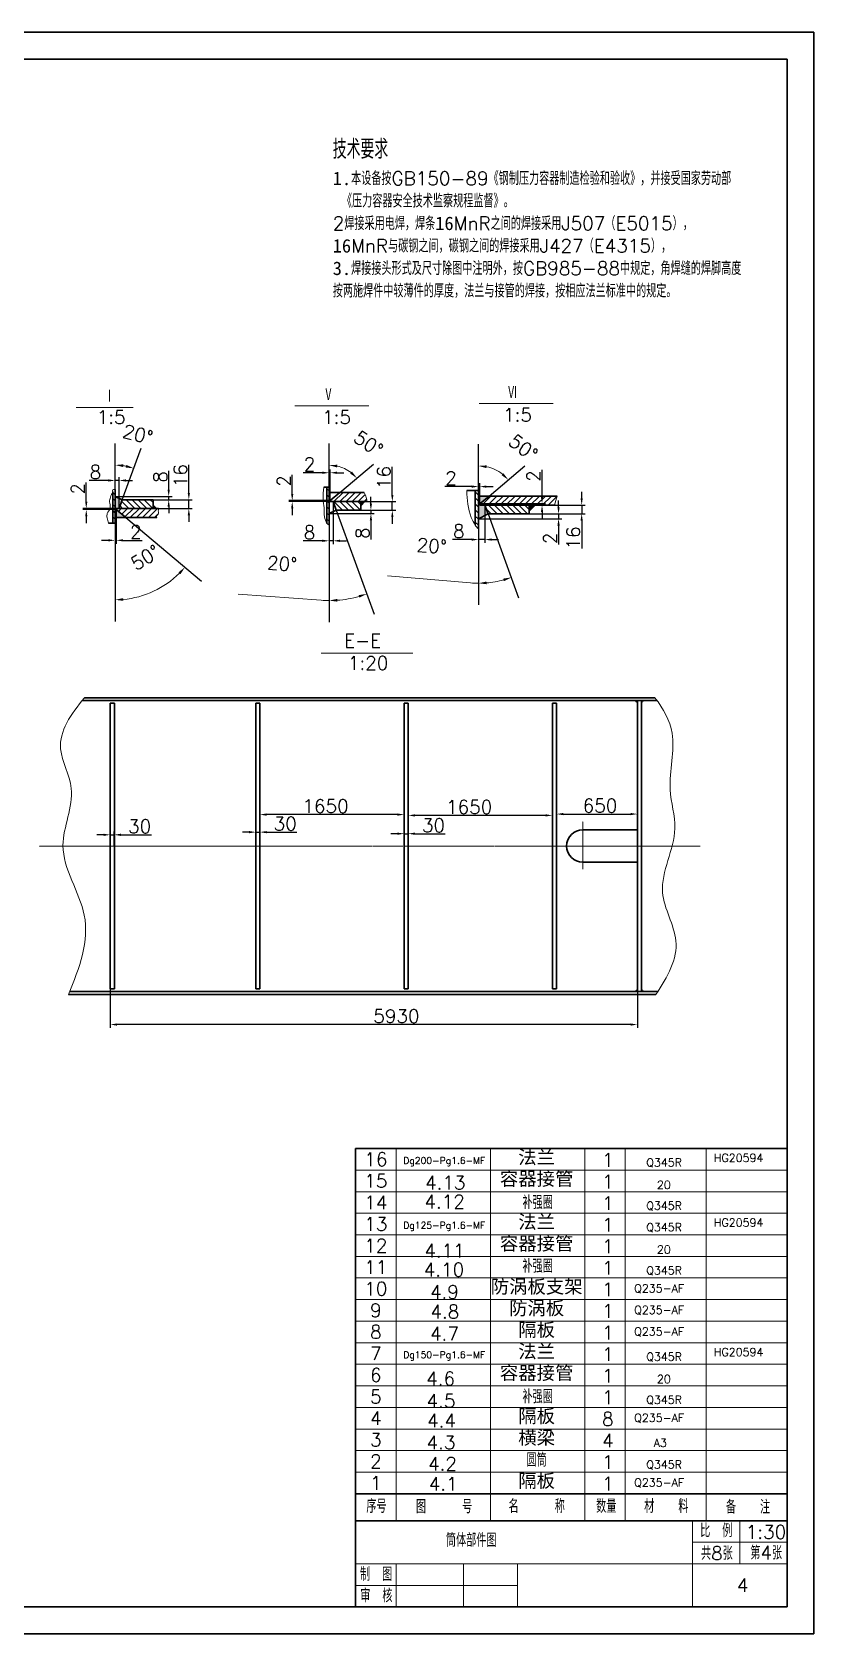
# Model space of a CAD drawing. Header units: millimetres. Extents: x 0 to 6120, y 0 to 841.
# Drawn here: x 3451 to 3741, y 0 to 594 of the extents above; entities that cross this region are included whole.
import ezdxf

# ---------------------------------------------------------------- set-up
doc = ezdxf.new("R2010")
doc.units = ezdxf.units.MM
doc.linetypes.add('CENTER2', pattern=[1.125, 0.75, -0.125, 0.125, -0.125])
for name, color, linetype, lineweight in [('尺寸线', 3, 'Continuous', 15), ('文字层', 7, 'Continuous', 15), ('粗实线', 7, 'Continuous', 30), ('细实线', 7, 'Continuous', 15), ('细点划线', 1, 'CENTER2', 18)]:
    doc.layers.add(name, color=color, linetype=linetype, lineweight=lineweight)
doc.styles.get("Standard").update_dxf_attribs({"font": 'txt.shx', "bigfont": 'gbcbig.shx'})
doc.dimstyles.new('ISO-25$0', dxfattribs={"dimtxt": 5, "dimasz": 2.5, "dimexe": 1.25, "dimexo": 0, "dimtad": 1, "dimdec": 0, "dimdsep": 46, "dimtxsty": 'Standard', "dimcen": 2.5, "dimdle": 5, "dimadec": 0, "dimazin": 0, "dimtfac": 1, "dimtdec": 0, "dimtmove": 0, "dimatfit": 2, "dimfxl": 0, "dimtolj": 1, "dimarcsym": 0})
doc.dimstyles.new('ISO-25$2', dxfattribs={"dimtxt": 5, "dimasz": 3, "dimexe": 8, "dimexo": 0, "dimgap": 10, "dimtad": 1, "dimdec": 0, "dimtxsty": 'Standard', "dimcen": 2.5, "dimdle": 6, "dimclrd": 256, "dimclre": 256, "dimclrt": 256, "dimadec": 0, "dimazin": 0, "dimtfac": 1, "dimtdec": 0, "dimtmove": 0, "dimatfit": 3, "dimfxl": 0, "dimtolj": 1, "dimarcsym": 0})

# ---------------------------------------------------------------- blocks, each defined once
blk = doc.blocks.new('*X124')
at = {"layer": '尺寸线'}
for points in [[(3501.24, 424.25), (3502.07, 424.25), (3501.66, 421.75)], [(3501.24, 418.05), (3502.07, 418.05), (3501.66, 420.55)]]:
    blk.add_hatch(color=0, dxfattribs=at).paths.add_polyline_path(points, flags=0)
at = {"layer": '尺寸线', "color": 0, "lineweight": -2}
for p, q in [((3501.66, 424.25), (3501.66, 431.33)), ((3481.79, 421.75), (3502.91, 421.75)), ((3501.66, 420.55), (3501.66, 421.75)), ((3484.46, 420.55), (3502.91, 420.55)), ((3501.66, 418.05), (3501.66, 415.55))]:
    blk.add_line(p, q, dxfattribs=at)
at = {"layer": '尺寸线', "color": 0, "insert": (3498.53, 429.04), "char_height": 5, "width": 10, "attachment_point": 5, "rotation": 90}
blk.add_mtext('8', dxfattribs=at)
blk = doc.blocks.new('*X125')
at = {"layer": '尺寸线'}
for points in [[(3505.29, 393.66), (3506.03, 392.99), (3507.69, 395.53)], [(3484.81, 383.09), (3484.77, 384.09), (3481.79, 383.46)]]:
    blk.add_hatch(color=256, dxfattribs=at).paths.add_polyline_path(points, flags=0)
at = {"layer": '尺寸线', "lineweight": -2}
for p, q in [((3481.79, 411.93), (3481.79, 375.46)), ((3485.76, 413.93), (3513.82, 390.39))]:
    blk.add_line(p, q, dxfattribs=at)
at = {"layer": '尺寸线'}
blk.add_arc((3481.79, 417.26), 33.8, 275.08642, 314.91358, dxfattribs=at)
at = {"layer": '尺寸线', "insert": (3493.01, 399.15), "char_height": 5, "width": 30, "attachment_point": 5, "rotation": 31.78535}
blk.add_mtext('50%%D', dxfattribs=at)
blk = doc.blocks.new('*X126')
at = {"layer": '尺寸线'}
for points in [[(3645.85, 417.82), (3646.69, 417.82), (3646.27, 415.32)], [(3645.85, 411.02), (3646.69, 411.02), (3646.27, 413.52)]]:
    blk.add_hatch(color=0, dxfattribs=at).paths.add_polyline_path(points, flags=0)
at = {"layer": '尺寸线', "color": 0, "lineweight": -2}
for p, q in [((3646.27, 417.82), (3646.27, 420.32)), ((3616.56, 413.52), (3647.52, 413.52)), ((3620.13, 415.32), (3647.52, 415.32)), ((3646.27, 415.32), (3646.27, 413.52)), ((3646.27, 411.02), (3646.27, 403.94))]:
    blk.add_line(p, q, dxfattribs=at)
at = {"layer": '尺寸线', "color": 0, "insert": (3643.15, 406.23), "char_height": 5, "width": 10, "attachment_point": 5, "rotation": 90}
blk.add_mtext('2', dxfattribs=at)
blk = doc.blocks.new('*X127')
at = {"layer": '尺寸线'}
for points in [[(3614.06, 406.22), (3614.06, 405.39), (3616.56, 405.8)], [(3621.46, 406.22), (3621.46, 405.39), (3618.96, 405.8)]]:
    blk.add_hatch(color=0, dxfattribs=at).paths.add_polyline_path(points, flags=0)
at = {"layer": '尺寸线', "color": 0, "lineweight": -2}
for p, q in [((3618.96, 418.56), (3618.96, 404.55)), ((3616.56, 413.52), (3616.56, 404.55)), ((3614.06, 405.8), (3606.97, 405.8)), ((3618.96, 405.8), (3616.56, 405.8)), ((3621.46, 405.8), (3623.96, 405.8))]:
    blk.add_line(p, q, dxfattribs=at)
at = {"layer": '尺寸线', "color": 0, "insert": (3609.27, 408.93), "char_height": 5, "width": 10, "attachment_point": 5}
blk.add_mtext('8', dxfattribs=at)
blk = doc.blocks.new('*X128')
at = {"layer": '尺寸线'}
for points in [[(3619.58, 389.24), (3619.53, 390.24), (3616.56, 389.61)], [(3625.7, 391.32), (3626, 390.37), (3628.71, 391.75)]]:
    blk.add_hatch(color=256, dxfattribs=at).paths.add_polyline_path(points, flags=0)
at = {"layer": '尺寸线', "lineweight": -2}
for p, q in [((3620.13, 415.32), (3631.45, 384.24)), ((3616.56, 409.74), (3616.56, 381.61))]:
    blk.add_line(p, q, dxfattribs=at)
at = {"layer": '尺寸线'}
blk.add_line((3613.56, 389.74), (3582.84, 392.34), dxfattribs=at)
for start, end in [(265.16275, 270), (274.83725, 285.16275)]:
    blk.add_arc((3616.56, 425.15), 35.54, start, end, dxfattribs=at)
at = {"layer": '尺寸线', "insert": (3599.25, 403.49), "char_height": 5, "width": 30, "attachment_point": 5, "rotation": 355.16275}
blk.add_mtext('20%%D', dxfattribs=at)
blk = doc.blocks.new('*X129')
at = {"layer": '尺寸线'}
for points in [[(3614.06, 425.87), (3614.06, 425.03), (3616.56, 425.45)], [(3619.53, 425.87), (3619.53, 425.03), (3617.03, 425.45)]]:
    blk.add_hatch(color=0, dxfattribs=at).paths.add_polyline_path(points, flags=0)
at = {"layer": '尺寸线', "color": 0, "lineweight": -2}
for p, q in [((3614.06, 425.45), (3604.08, 425.45)), ((3616.56, 421.96), (3616.56, 426.7)), ((3617.03, 425.45), (3616.56, 425.45)), ((3617.03, 418.56), (3617.03, 426.7)), ((3619.53, 425.45), (3622.03, 425.45))]:
    blk.add_line(p, q, dxfattribs=at)
at = {"layer": '尺寸线', "color": 0, "insert": (3606.37, 428.58), "char_height": 5, "width": 10, "attachment_point": 5}
blk.add_mtext('2', dxfattribs=at)
blk = doc.blocks.new('*X130')
at = {"layer": '尺寸线'}
for points in [[(3639.71, 421.66), (3640.55, 421.66), (3640.13, 419.16)], [(3639.71, 416.06), (3640.55, 416.06), (3640.13, 418.56)]]:
    blk.add_hatch(color=0, dxfattribs=at).paths.add_polyline_path(points, flags=0)
at = {"layer": '尺寸线', "color": 0, "lineweight": -2}
for p, q in [((3640.13, 421.66), (3640.13, 431.64)), ((3617.16, 419.16), (3641.38, 419.16)), ((3617.16, 418.56), (3641.38, 418.56)), ((3640.13, 418.56), (3640.13, 419.16)), ((3640.13, 416.06), (3640.13, 413.56))]:
    blk.add_line(p, q, dxfattribs=at)
at = {"layer": '尺寸线', "color": 0, "insert": (3637, 429.35), "char_height": 5, "width": 10, "attachment_point": 5, "rotation": 90}
blk.add_mtext('2', dxfattribs=at)
blk = doc.blocks.new('*X131')
at = {"layer": '尺寸线'}
for points in [[(3619.49, 432.31), (3619.59, 433.31), (3616.56, 433.12)], [(3625.83, 430.4), (3625.13, 429.68), (3627.64, 427.96)]]:
    blk.add_hatch(color=256, dxfattribs=at).paths.add_polyline_path(points, flags=0)
at = {"layer": '尺寸线', "lineweight": -2}
for p, q in [((3616.56, 423.96), (3616.56, 441.12)), ((3620.49, 421.96), (3633.77, 433.1))]:
    blk.add_line(p, q, dxfattribs=at)
at = {"layer": '尺寸线'}
blk.add_arc((3616.56, 418.66), 14.47, 51.90322, 78.09678, dxfattribs=at)
at = {"layer": '尺寸线', "insert": (3633.19, 439.88), "char_height": 5, "width": 30, "attachment_point": 5, "rotation": 321.90322}
blk.add_mtext('50%%D', dxfattribs=at)
blk = doc.blocks.new('*X132')
at = {"layer": '尺寸线'}
for points in [[(3484.75, 432.71), (3484.82, 433.71), (3481.79, 433.43)], [(3485.96, 433.51), (3485.68, 432.55), (3488.71, 432.21)]]:
    blk.add_hatch(color=256, dxfattribs=at).paths.add_polyline_path(points, flags=0)
at = {"layer": '尺寸线', "lineweight": -2}
for p, q in [((3481.79, 424.42), (3481.79, 441.43)), ((3484.46, 420.55), (3491.44, 439.73))]:
    blk.add_line(p, q, dxfattribs=at)
at = {"layer": '尺寸线'}
blk.add_arc((3481.79, 413.21), 20.22, 78.50805, 81.49195, dxfattribs=at)
at = {"layer": '尺寸线', "insert": (3490.22, 444.83), "char_height": 5, "width": 30, "attachment_point": 5, "rotation": 345.06962}
blk.add_mtext('20%%D', dxfattribs=at)
blk = doc.blocks.new('*X133')
at = {"layer": '尺寸线'}
for points in [[(3479.29, 428.13), (3479.29, 427.3), (3481.79, 427.72)], [(3485.79, 428.13), (3485.79, 427.3), (3483.29, 427.72)]]:
    blk.add_hatch(color=0, dxfattribs=at).paths.add_polyline_path(points, flags=0)
at = {"layer": '尺寸线', "color": 0, "lineweight": -2}
for p, q in [((3479.29, 427.72), (3472.21, 427.72)), ((3481.79, 417.33), (3481.79, 428.97)), ((3483.29, 427.72), (3481.79, 427.72)), ((3483.29, 417.33), (3483.29, 428.97)), ((3485.79, 427.72), (3488.29, 427.72))]:
    blk.add_line(p, q, dxfattribs=at)
at = {"layer": '尺寸线', "color": 0, "insert": (3474.5, 430.84), "char_height": 5, "width": 10, "attachment_point": 5}
blk.add_mtext('8', dxfattribs=at)
blk = doc.blocks.new('*X134')
at = {"layer": '尺寸线'}
for points in [[(3576.24, 419.16), (3577.08, 419.16), (3576.66, 416.66)], [(3576.24, 412.96), (3577.08, 412.96), (3576.66, 415.46)]]:
    blk.add_hatch(color=0, dxfattribs=at).paths.add_polyline_path(points, flags=0)
at = {"layer": '尺寸线', "color": 0, "lineweight": -2}
for p, q in [((3563.83, 416.66), (3577.91, 416.66)), ((3576.66, 419.16), (3576.66, 421.66)), ((3576.66, 416.66), (3576.66, 415.46)), ((3561.17, 415.46), (3577.91, 415.46)), ((3576.66, 412.96), (3576.66, 405.88))]:
    blk.add_line(p, q, dxfattribs=at)
at = {"layer": '尺寸线', "color": 0, "insert": (3573.53, 408.17), "char_height": 5, "width": 10, "attachment_point": 5, "rotation": 90}
blk.add_mtext('8', dxfattribs=at)
blk = doc.blocks.new('*X135')
at = {"layer": '尺寸线'}
for points in [[(3564.19, 382.8), (3564.15, 383.8), (3561.17, 383.19)], [(3572.11, 385.21), (3572.42, 384.26), (3575.12, 385.65)]]:
    blk.add_hatch(color=256, dxfattribs=at).paths.add_polyline_path(points, flags=0)
at = {"layer": '尺寸线', "lineweight": -2}
for p, q in [((3563.83, 416.66), (3577.86, 378.14)), ((3561.17, 411.18), (3561.17, 375.19))]:
    blk.add_line(p, q, dxfattribs=at)
at = {"layer": '尺寸线'}
blk.add_line((3558.17, 383.3), (3527.42, 385.57), dxfattribs=at)
for start, end in [(265.78516, 270), (274.21484, 285.78516)]:
    blk.add_arc((3561.17, 423.98), 40.79, start, end, dxfattribs=at)
at = {"layer": '尺寸线', "insert": (3543.72, 396.9), "char_height": 5, "width": 30, "attachment_point": 5, "rotation": 355.78516}
blk.add_mtext('20%%D', dxfattribs=at)
blk = doc.blocks.new('*X136')
at = {"layer": '尺寸线'}
for points in [[(3547.06, 422.76), (3547.9, 422.76), (3547.48, 420.26)], [(3547.06, 417.36), (3547.9, 417.36), (3547.48, 419.86)]]:
    blk.add_hatch(color=0, dxfattribs=at).paths.add_polyline_path(points, flags=0)
at = {"layer": '尺寸线', "color": 0, "lineweight": -2}
for p, q in [((3547.48, 422.76), (3547.48, 429.85)), ((3561.57, 420.26), (3546.23, 420.26)), ((3561.57, 419.86), (3546.23, 419.86)), ((3547.48, 419.86), (3547.48, 420.26)), ((3547.48, 417.36), (3547.48, 414.86))]:
    blk.add_line(p, q, dxfattribs=at)
at = {"layer": '尺寸线', "color": 0, "insert": (3544.36, 427.55), "char_height": 5, "width": 10, "attachment_point": 5, "rotation": 90}
blk.add_mtext('2', dxfattribs=at)
blk = doc.blocks.new('*X137')
at = {"layer": '尺寸线'}
for points in [[(3558.67, 405.76), (3558.67, 404.93), (3561.17, 405.35)], [(3565.17, 405.76), (3565.17, 404.93), (3562.67, 405.35)]]:
    blk.add_hatch(color=0, dxfattribs=at).paths.add_polyline_path(points, flags=0)
at = {"layer": '尺寸线', "color": 0, "lineweight": -2}
for p, q in [((3562.67, 419.86), (3562.67, 404.1)), ((3561.17, 415.46), (3561.17, 404.1)), ((3558.67, 405.35), (3551.59, 405.35)), ((3562.67, 405.35), (3561.17, 405.35)), ((3565.17, 405.35), (3567.67, 405.35))]:
    blk.add_line(p, q, dxfattribs=at)
at = {"layer": '尺寸线', "color": 0, "insert": (3553.88, 408.47), "char_height": 5, "width": 10, "attachment_point": 5}
blk.add_mtext('8', dxfattribs=at)
blk = doc.blocks.new('*X138')
at = {"layer": '尺寸线'}
for points in [[(3564.1, 432.56), (3564.21, 433.55), (3561.17, 433.39)], [(3569.65, 431.01), (3568.96, 430.29), (3571.48, 428.58)]]:
    blk.add_hatch(color=256, dxfattribs=at).paths.add_polyline_path(points, flags=0)
at = {"layer": '尺寸线', "lineweight": -2}
for p, q in [((3561.17, 425.26), (3561.17, 441.39)), ((3565.14, 423.26), (3577.61, 433.72))]:
    blk.add_line(p, q, dxfattribs=at)
at = {"layer": '尺寸线'}
blk.add_arc((3561.17, 419.93), 13.46, 52.79738, 77.20262, dxfattribs=at)
at = {"layer": '尺寸线', "insert": (3575.77, 441.39), "char_height": 5, "width": 30, "attachment_point": 5, "rotation": 325.78649}
blk.add_mtext('50%%D', dxfattribs=at)
blk = doc.blocks.new('*X139')
at = {"layer": '尺寸线'}
for points in [[(3558.67, 431), (3558.67, 430.17), (3561.17, 430.58)], [(3564.07, 431), (3564.07, 430.17), (3561.57, 430.58)]]:
    blk.add_hatch(color=0, dxfattribs=at).paths.add_polyline_path(points, flags=0)
at = {"layer": '尺寸线', "color": 0, "lineweight": -2}
for p, q in [((3558.67, 430.58), (3551.59, 430.58)), ((3561.17, 423.38), (3561.17, 431.83)), ((3561.57, 430.58), (3561.17, 430.58)), ((3561.57, 420.26), (3561.57, 431.83)), ((3564.07, 430.58), (3566.57, 430.58))]:
    blk.add_line(p, q, dxfattribs=at)
at = {"layer": '尺寸线', "color": 0, "insert": (3553.88, 433.71), "char_height": 5, "width": 10, "attachment_point": 5}
blk.add_mtext('2', dxfattribs=at)
blk = doc.blocks.new('*X163')
at = {"layer": '尺寸线'}
for points in [[(3584.19, 422.36), (3585.02, 422.36), (3584.61, 419.86)], [(3584.19, 414.16), (3585.02, 414.16), (3584.61, 416.66)]]:
    blk.add_hatch(color=0, dxfattribs=at).paths.add_polyline_path(points, flags=0)
at = {"layer": '尺寸线', "color": 0, "lineweight": -2}
for p, q in [((3584.61, 422.36), (3584.61, 432.78)), ((3572.87, 419.86), (3585.86, 419.86)), ((3572.87, 416.66), (3585.86, 416.66)), ((3584.61, 416.66), (3584.61, 419.86)), ((3584.61, 414.16), (3584.61, 411.66))]:
    blk.add_line(p, q, dxfattribs=at)
at = {"layer": '尺寸线', "color": 0, "insert": (3581.48, 428.82), "char_height": 5, "width": 22.1429, "attachment_point": 5, "rotation": 90}
blk.add_mtext('16', dxfattribs=at)
blk = doc.blocks.new('*X164')
at = {"layer": '尺寸线'}
for points in [[(3508.72, 423.05), (3509.55, 423.05), (3509.13, 420.55)], [(3508.72, 414.83), (3509.55, 414.83), (3509.13, 417.33)]]:
    blk.add_hatch(color=0, dxfattribs=at).paths.add_polyline_path(points, flags=0)
at = {"layer": '尺寸线', "color": 0, "lineweight": -2}
for p, q in [((3509.13, 423.05), (3509.13, 433.47)), ((3495.89, 420.55), (3510.38, 420.55)), ((3495.89, 417.33), (3510.38, 417.33)), ((3509.13, 417.33), (3509.13, 420.55)), ((3509.13, 414.83), (3509.13, 412.33))]:
    blk.add_line(p, q, dxfattribs=at)
at = {"layer": '尺寸线', "color": 0, "insert": (3506.01, 429.51), "char_height": 5, "width": 22.1429, "attachment_point": 5, "rotation": 90}
blk.add_mtext('16', dxfattribs=at)
blk = doc.blocks.new('*X165')
at = {"layer": '尺寸线'}
for points in [[(3479.29, 405.94), (3479.29, 405.11), (3481.79, 405.52)], [(3484.69, 405.94), (3484.69, 405.11), (3482.19, 405.52)]]:
    blk.add_hatch(color=0, dxfattribs=at).paths.add_polyline_path(points, flags=0)
at = {"layer": '尺寸线', "color": 0, "lineweight": -2}
for p, q in [((3482.19, 416.93), (3482.19, 404.27)), ((3481.79, 413.93), (3481.79, 404.27)), ((3479.29, 405.52), (3476.79, 405.52)), ((3481.79, 405.52), (3482.19, 405.52)), ((3484.69, 405.52), (3491.77, 405.52))]:
    blk.add_line(p, q, dxfattribs=at)
at = {"layer": '尺寸线', "color": 0, "insert": (3489.48, 408.65), "char_height": 5, "width": 10, "attachment_point": 5}
blk.add_mtext('2', dxfattribs=at)
blk = doc.blocks.new('*X166')
at = {"layer": '尺寸线'}
for points in [[(3654.42, 421.06), (3655.25, 421.06), (3654.84, 418.56)], [(3654.42, 412.86), (3655.25, 412.86), (3654.84, 415.36)]]:
    blk.add_hatch(color=0, dxfattribs=at).paths.add_polyline_path(points, flags=0)
at = {"layer": '尺寸线', "color": 0, "lineweight": -2}
for p, q in [((3654.84, 421.06), (3654.84, 423.56)), ((3635.36, 418.56), (3656.09, 418.56)), ((3654.84, 418.56), (3654.84, 415.36)), ((3635.36, 415.36), (3656.09, 415.36)), ((3654.84, 412.86), (3654.84, 402.44))]:
    blk.add_line(p, q, dxfattribs=at)
at = {"layer": '尺寸线', "color": 0, "insert": (3651.71, 406.4), "char_height": 5, "width": 22.1429, "attachment_point": 5, "rotation": 90}
blk.add_mtext('16', dxfattribs=at)
blk = doc.blocks.new('*X181')
at = {"layer": '尺寸线'}
for points in [[(3593, 303.95), (3593, 303.11), (3590.5, 303.53)], [(3641.5, 303.95), (3641.5, 303.11), (3644, 303.53)]]:
    blk.add_hatch(color=0, dxfattribs=at).paths.add_polyline_path(points, flags=0)
at = {"layer": '尺寸线', "color": 0, "lineweight": -2}
for p, q in [((3590.5, 292.17), (3590.5, 304.78)), ((3641.5, 303.53), (3593, 303.53)), ((3644, 292.17), (3644, 304.78))]:
    blk.add_line(p, q, dxfattribs=at)
at = {"layer": '尺寸线', "color": 0, "insert": (3613.11, 306.65), "char_height": 5, "width": 50.7143, "attachment_point": 5}
blk.add_mtext('1650', dxfattribs=at)
blk = doc.blocks.new('*X182')
at = {"layer": '尺寸线'}
for points in [[(3586.5, 297.16), (3586.5, 296.32), (3589, 296.74)], [(3593, 297.16), (3593, 296.32), (3590.5, 296.74)]]:
    blk.add_hatch(color=0, dxfattribs=at).paths.add_polyline_path(points, flags=0)
at = {"layer": '尺寸线', "color": 0, "lineweight": -2}
for p, q in [((3589, 292.17), (3589, 297.99)), ((3590.5, 292.17), (3590.5, 297.99)), ((3586.5, 296.74), (3584, 296.74)), ((3589, 296.74), (3590.5, 296.74)), ((3593, 296.74), (3604.25, 296.74))]:
    blk.add_line(p, q, dxfattribs=at)
at = {"layer": '尺寸线', "color": 0, "insert": (3599.88, 299.86), "char_height": 5, "width": 24.2857, "attachment_point": 5}
blk.add_mtext('30', dxfattribs=at)
blk = doc.blocks.new('*X193')
at = {"layer": '尺寸线'}
for points in [[(3531.5, 297.73), (3531.5, 296.9), (3534, 297.32)], [(3538, 297.73), (3538, 296.9), (3535.5, 297.32)]]:
    blk.add_hatch(color=0, dxfattribs=at).paths.add_polyline_path(points, flags=0)
at = {"layer": '尺寸线', "color": 0, "lineweight": -2}
for p, q in [((3531.5, 297.32), (3529, 297.32)), ((3534, 292.17), (3534, 298.57)), ((3534, 297.32), (3535.5, 297.32)), ((3535.5, 292.17), (3535.5, 298.57)), ((3538, 297.32), (3549.25, 297.32))]:
    blk.add_line(p, q, dxfattribs=at)
at = {"layer": '尺寸线', "color": 0, "insert": (3544.88, 300.44), "char_height": 5, "width": 24.2857, "attachment_point": 5}
blk.add_mtext('30', dxfattribs=at)
blk = doc.blocks.new('*X194')
at = {"layer": '尺寸线'}
for points in [[(3477.5, 296.75), (3477.5, 295.91), (3480, 296.33)], [(3484, 296.75), (3484, 295.91), (3481.5, 296.33)]]:
    blk.add_hatch(color=0, dxfattribs=at).paths.add_polyline_path(points, flags=0)
at = {"layer": '尺寸线', "color": 0, "lineweight": -2}
for p, q in [((3480, 292.17), (3480, 297.58)), ((3481.5, 292.17), (3481.5, 297.58)), ((3477.5, 296.33), (3475, 296.33)), ((3480, 296.33), (3481.5, 296.33)), ((3484, 296.33), (3495.25, 296.33))]:
    blk.add_line(p, q, dxfattribs=at)
at = {"layer": '尺寸线', "color": 0, "insert": (3490.88, 299.46), "char_height": 5, "width": 24.2857, "attachment_point": 5}
blk.add_mtext('30', dxfattribs=at)
blk = doc.blocks.new('*X195')
at = {"layer": '尺寸线'}
for points in [[(3538, 304.25), (3538, 303.41), (3535.5, 303.83)], [(3586.5, 304.25), (3586.5, 303.41), (3589, 303.83)]]:
    blk.add_hatch(color=0, dxfattribs=at).paths.add_polyline_path(points, flags=0)
at = {"layer": '尺寸线', "color": 0, "lineweight": -2}
for p, q in [((3535.5, 292.17), (3535.5, 305.08)), ((3586.5, 303.83), (3538, 303.83)), ((3589, 292.17), (3589, 305.08))]:
    blk.add_line(p, q, dxfattribs=at)
at = {"layer": '尺寸线', "color": 0, "insert": (3559.84, 306.96), "char_height": 5, "width": 50.7143, "attachment_point": 5}
blk.add_mtext('1650', dxfattribs=at)
blk = doc.blocks.new('*X196')
at = {"layer": '尺寸线'}
for points in [[(3648, 304.43), (3648, 303.6), (3645.5, 304.02)], [(3673, 304.43), (3673, 303.6), (3675.5, 304.02)]]:
    blk.add_hatch(color=0, dxfattribs=at).paths.add_polyline_path(points, flags=0)
at = {"layer": '尺寸线', "color": 0, "lineweight": -2}
for p, q in [((3645.5, 292.17), (3645.5, 305.27)), ((3648, 304.02), (3673, 304.02)), ((3675.5, 292.17), (3675.5, 305.27))]:
    blk.add_line(p, q, dxfattribs=at)
at = {"layer": '尺寸线', "color": 0, "insert": (3661.65, 307.14), "char_height": 5, "width": 37.8571, "attachment_point": 5}
blk.add_mtext('650', dxfattribs=at)
blk = doc.blocks.new('*X197')
at = {"layer": '尺寸线'}
for points in [[(3482.5, 226.39), (3482.5, 225.55), (3480, 225.97)], [(3673, 226.39), (3673, 225.55), (3675.5, 225.97)]]:
    blk.add_hatch(color=0, dxfattribs=at).paths.add_polyline_path(points, flags=0)
at = {"layer": '尺寸线', "color": 0, "lineweight": -2}
for p, q in [((3480, 239.17), (3480, 224.72)), ((3675.5, 238.17), (3675.5, 224.72)), ((3673, 225.97), (3482.5, 225.97))]:
    blk.add_line(p, q, dxfattribs=at)
at = {"layer": '尺寸线', "color": 0, "insert": (3586.13, 229.09), "char_height": 5, "width": 52.8571, "attachment_point": 5}
blk.add_mtext('5930', dxfattribs=at)
blk = doc.blocks.new('*X382')
at = {"layer": '尺寸线'}
for points in [[(3470.68, 419.83), (3471.51, 419.83), (3471.09, 417.33)], [(3470.68, 414.43), (3471.51, 414.43), (3471.09, 416.93)]]:
    blk.add_hatch(color=0, dxfattribs=at).paths.add_polyline_path(points, flags=0)
at = {"layer": '尺寸线', "color": 0, "lineweight": -2}
for p, q in [((3471.09, 419.83), (3471.09, 426.92)), ((3482.19, 417.33), (3469.84, 417.33)), ((3482.19, 416.93), (3469.84, 416.93)), ((3471.09, 416.93), (3471.09, 417.33)), ((3471.09, 414.43), (3471.09, 411.93))]:
    blk.add_line(p, q, dxfattribs=at)
at = {"layer": '尺寸线', "color": 0, "insert": (3467.97, 424.62), "char_height": 5, "width": 10, "attachment_point": 5, "rotation": 90}
blk.add_mtext('2', dxfattribs=at)

msp = doc.modelspace()

# ---------------------------------------------------------------- hatches: boundary and pattern name
at = {"layer": '粗实线'}
for points in [[(3484.46196, 420.54935), (3481.79133, 421.74935), (3481.79133, 417.33308), (3481.79133, 413.93308), (3485.75964, 413.93308), (3482.19133, 416.92725), (3482.19133, 417.33308), (3483.29133, 417.33308)], [(3620.49362, 421.96007), (3616.55671, 421.96007), (3616.55671, 418.56007), (3616.55671, 413.52166), (3620.1347, 415.32356), (3618.95671, 418.56007), (3617.15671, 418.56007), (3617.15671, 419.16007)], [(3495.89133, 418.94122), (3495.89133, 417.33308), (3497.49947, 417.33308)], [(3637.61946, 418.56007), (3635.35672, 418.56007), (3635.35672, 416.29732)]]:
    msp.add_hatch(color=256, dxfattribs=at).paths.add_polyline_path(points, flags=0)
h = msp.add_hatch(color=256, dxfattribs=at)
edge = h.paths.add_edge_path(flags=0)
edge.add_line((3675.50276, 346.16808), (3674.909, 346.16808))
edge.add_arc((3675.52449, 346.17652), 0.61554, 180.78557433, 267.97746431)
edge.add_line((3675.50276, 345.56136), (3675.50276, 346.16808))
edge = h.paths.add_edge_path(flags=0)
edge.add_line((3677.54975, 346.16808), (3677.00276, 346.16808))
edge.add_line((3677.00276, 346.16808), (3677.00276, 345.62109))
edge.add_arc((3677.00276, 346.16808), 0.54699, 270.00000034, 360)
h = msp.add_hatch(color=256, dxfattribs=at)
edge = h.paths.add_edge_path(flags=0)
edge.add_arc((3675.52449, 238.15964), 0.61554, 92.02253569, 179.21442567)
edge.add_line((3674.909, 238.16808), (3675.50276, 238.16808))
edge.add_line((3675.50276, 238.16808), (3675.50276, 238.7748))
edge = h.paths.add_edge_path(flags=0)
edge.add_line((3677.00276, 238.71507), (3677.00276, 238.16808))
edge.add_line((3677.00276, 238.16808), (3677.54975, 238.16808))
edge.add_arc((3677.00276, 238.16808), 0.54699, 0, 89.99999966)
at = {"layer": '细实线'}
h = msp.add_hatch(dxfattribs=at)
h.set_pattern_fill('ANSI31', color=256, scale=0.5, angle=270, style=0)
edge = h.paths.add_edge_path(flags=0)
edge.add_line((3481.79133, 417.33308), (3481.79133, 424.41672))
edge.add_arc((3488.30181, 417.35183), 9.60724, 132.66138624, 140.47470282)
edge.add_line((3480.89133, 423.46606), (3480.89133, 417.33308))
edge.add_line((3480.89133, 417.33308), (3480.89133, 413.93308))
edge.add_line((3480.89133, 413.93308), (3480.89133, 411.93308))
edge.add_line((3480.89133, 411.93308), (3481.79133, 411.93308))
edge.add_line((3481.79133, 411.93308), (3481.79133, 413.93308))
edge.add_line((3481.79133, 413.93308), (3481.79133, 417.33308))
h = msp.add_hatch(dxfattribs=at)
h.set_pattern_fill('ANSI31', color=256, scale=0.5, angle=270, style=0)
edge = h.paths.add_edge_path(flags=0)
edge.add_line((3561.16959, 425.26281), (3560.36959, 425.26281))
edge.add_line((3560.36959, 425.26281), (3560.36959, 423.26281))
edge.add_line((3560.36959, 423.26281), (3560.36959, 411.73495))
edge.add_arc((3566.01618, 419.03), 9.22506, 232.25907109, 238.30672913)
edge.add_line((3561.16959, 411.18065), (3561.16959, 425.26281))
h = msp.add_hatch(dxfattribs=at)
h.set_pattern_fill('ANSI31', color=256, scale=0.5, style=0)
edge = h.paths.add_edge_path(flags=0)
edge.add_line((3574.21284, 423.26281), (3565.14486, 423.26281))
edge.add_line((3565.14486, 423.26281), (3561.56959, 420.26281))
edge.add_line((3561.56959, 420.26281), (3561.56959, 419.86281))
edge.add_line((3561.56959, 419.86281), (3575.20358, 419.86281))
edge.add_arc((3566.01618, 419.03), 9.22507, 5.17949124, 27.31210818)
h = msp.add_hatch(dxfattribs=at)
h.set_pattern_fill('ANSI31', color=256, scale=0.5, angle=270, style=0)
edge = h.paths.add_edge_path(flags=0)
edge.add_line((3616.55671, 418.56007), (3616.55671, 421.96007))
edge.add_line((3616.55671, 421.96007), (3616.55671, 423.96007))
edge.add_line((3616.55671, 423.96007), (3615.35671, 423.96007))
edge.add_line((3615.35671, 423.96007), (3615.35671, 421.96007))
edge.add_line((3615.35671, 421.96007), (3615.35671, 411.28226))
edge.add_line((3615.35671, 411.28226), (3615.35189, 411.07064))
edge.add_spline(control_points=[(3615.35189, 411.07064), (3615.75851, 411.06137), (3616.16145, 411.04392), (3616.55671, 411.00487)], knot_values=[0, 0, 0, 0, 1.206910928, 1.206910928, 1.206910928, 1.206910928], weights=[1, 1, 1, 1], degree=3, periodic=0)
edge.add_line((3616.55671, 411.00487), (3616.55671, 418.56007))
h = msp.add_hatch(dxfattribs=at)
h.set_pattern_fill('ANSI31', color=256, scale=0.5, style=0)
edge = h.paths.add_edge_path(flags=0)
edge.add_line((3645.78869, 421.96007), (3620.49362, 421.96007))
edge.add_line((3620.49362, 421.96007), (3617.15671, 419.16007))
edge.add_line((3617.15671, 419.16007), (3617.15671, 418.56007))
edge.add_line((3617.15671, 418.56007), (3635.35672, 418.56007))
edge.add_line((3635.35672, 418.56007), (3637.61946, 418.56007))
edge.add_line((3637.61946, 418.56007), (3644.73763, 418.56007))
edge.add_spline(control_points=[(3644.73763, 418.56007), (3645.08799, 419.6934), (3645.43834, 420.82673), (3645.78869, 421.96007)], knot_values=[0, 0, 0, 0, 3.558754228, 3.558754228, 3.558754228, 3.558754228], weights=[1, 1, 1, 1], degree=3, periodic=0)
h = msp.add_hatch(dxfattribs=at)
h.set_pattern_fill('ANSI31', color=256, scale=0.5, style=0)
edge = h.paths.add_edge_path(flags=0)
edge.add_line((3497.90901, 417.33308), (3482.19133, 417.33308))
edge.add_line((3482.19133, 417.33308), (3482.19133, 416.92725))
edge.add_line((3482.19133, 416.92725), (3485.75964, 413.93308))
edge.add_line((3485.75964, 413.93308), (3497.28016, 413.93308))
edge.add_arc((3488.3018, 417.35184), 9.60723, 339.1542998, 359.88814863)
h = msp.add_hatch(dxfattribs=at)
h.set_pattern_fill('ANSI31', color=256, scale=0.5, angle=270, style=0)
h.paths.add_polyline_path([(3495.89133, 420.54935), (3484.46196, 420.54935), (3483.29133, 417.33308), (3495.89133, 417.33308)], flags=0)
h = msp.add_hatch(dxfattribs=at)
h.set_pattern_fill('ANSI31', color=256, scale=0.5, angle=270, style=0)
h.paths.add_polyline_path([(3572.8696, 419.86281), (3562.66959, 419.86281), (3563.8343, 416.66281), (3572.8696, 416.66281)], flags=0)
at = {"layer": '细实线', "linetype": 'Continuous', "lineweight": 0}
msp.add_hatch(color=256, dxfattribs=at).paths.add_polyline_path([(3574.4696, 419.86281), (3572.8696, 419.86281), (3572.8696, 418.26281)], flags=0)
at = {"layer": '细实线'}
h = msp.add_hatch(dxfattribs=at)
h.set_pattern_fill('ANSI31', color=256, scale=0.5, angle=270, style=0)
h.paths.add_polyline_path([(3635.35672, 418.56007), (3618.95671, 418.56007), (3620.1347, 415.32356), (3635.35672, 415.36006)], flags=0)

# ---------------------------------------------------------------- linework, layer by layer
at = {"layer": '粗实线'}
for p, q in [((3741, 594), (2900, 594)), ((3741, 594), (3741, 0)), ((3731, 584), (2925, 584)), ((3731, 584), (3731, 10)), ((3480.89133, 417.33308), (3480.89133, 423.46606)), ((3481.79133, 424.41672), (3481.79133, 417.33308)), ((3484.46196, 420.54935), (3481.79133, 421.74935)), ((3481.79133, 421.74935), (3481.79133, 413.93308)), ((3560.36959, 425.26281), (3559.21515, 425.26281)), ((3560.36959, 423.26281), (3560.36959, 425.26281)), ((3560.36959, 425.26281), (3561.16959, 425.26281)), ((3560.36959, 411.73495), (3560.36959, 423.26281)), ((3561.16959, 425.26281), (3561.16959, 411.18065)), ((3574.21284, 423.26281), (3561.16959, 423.26281)), ((3561.56959, 420.26281), (3565.14486, 423.26281)), ((3616.61946, 423.96007), (3612.23207, 423.96007)), ((3615.35671, 421.96007), (3615.35671, 423.96007)), ((3615.35671, 411.28226), (3615.35671, 421.96007)), ((3616.55671, 418.56007), (3616.55671, 423.96007)), ((3616.55671, 418.56007), (3616.55671, 421.96007)), ((3645.78869, 421.96007), (3616.55671, 421.96007)), ((3617.15671, 419.16007), (3620.49362, 421.96007)), ((3480.89133, 417.33308), (3480.89133, 413.93308)), ((3481.79133, 417.33308), (3481.79133, 413.93308)), ((3497.90901, 417.33308), (3482.19133, 417.33308)), ((3483.29133, 417.33308), (3482.19133, 417.33308)), ((3482.19133, 417.33308), (3482.19133, 416.92725)), ((3482.19133, 416.92725), (3485.75964, 413.93308)), ((3484.46196, 420.54935), (3483.29133, 417.33308)), ((3484.46196, 420.54935), (3495.89133, 420.54935)), ((3495.89133, 420.54935), (3495.89133, 417.33308)), ((3563.8343, 416.66281), (3561.16959, 415.4628)), ((3561.56959, 420.26281), (3561.56959, 419.86281)), ((3575.20358, 419.86281), (3561.56959, 419.86281)), ((3561.56959, 419.86281), (3563.63359, 419.86281)), ((3563.8343, 416.66281), (3562.66959, 419.86281)), ((3572.8696, 416.66281), (3563.8343, 416.66281)), ((3572.8696, 416.66281), (3572.8696, 419.86281)), ((3616.55671, 409.73671), (3616.55671, 418.56007)), ((3635.35672, 418.56007), (3617.02893, 418.56007)), ((3617.15671, 418.56007), (3617.15671, 419.16007)), ((3635.35672, 418.56007), (3617.15671, 418.56007)), ((3618.95671, 418.56007), (3620.1347, 415.32356)), ((3635.35672, 418.56007), (3637.61946, 418.56007)), ((3635.35672, 418.56007), (3635.35672, 415.36006)), ((3637.61946, 418.56007), (3635.35672, 416.29732)), ((3637.61946, 418.56007), (3644.73763, 418.56007)), ((3480.89133, 411.93308), (3479.38198, 411.93308)), ((3480.89133, 413.93308), (3480.89133, 411.93308)), ((3481.79133, 411.93308), (3480.89133, 411.93308)), ((3481.79133, 413.93308), (3481.79133, 411.93308)), ((3497.28016, 413.93308), (3481.79133, 413.93308)), ((3620.1347, 415.32356), (3616.55671, 413.52166)), ((3635.35672, 415.36006), (3620.1347, 415.32356)), ((3682.77659, 346.16808), (3469.59579, 346.16808)), ((3682.0359, 347.16808), (3470.41565, 347.16808)), ((3480.00276, 345.16808), (3481.50276, 345.16808)), ((3480.00276, 345.16808), (3480.00276, 239.16808)), ((3481.50276, 345.16808), (3481.50276, 239.16808)), ((3534.00276, 345.16808), (3534.00276, 239.16808)), ((3534.00276, 345.16808), (3535.50276, 345.16808)), ((3535.50276, 345.16808), (3535.50276, 239.16808)), ((3589.00276, 345.16808), (3589.00276, 239.16808)), ((3589.00276, 345.16808), (3590.50276, 345.16808)), ((3590.50276, 345.16808), (3590.50276, 239.16808)), ((3644.00276, 345.16808), (3644.00276, 239.16808)), ((3644.00276, 345.16808), (3645.50276, 345.16808)), ((3645.50276, 345.16808), (3645.50276, 239.16808)), ((3675.50276, 346.16808), (3675.50276, 238.16808)), ((3677.00276, 346.16808), (3677.00276, 238.16808)), ((3655.25276, 298.16808), (3675.50276, 298.16808)), ((3655.25276, 286.16808), (3675.50276, 286.16808)), ((3683.03415, 238.16808), (3464.8937, 238.16808)), ((3480.00276, 239.16808), (3481.50276, 239.16808)), ((3534.00276, 239.16808), (3535.50276, 239.16808)), ((3589.00276, 239.16808), (3590.50276, 239.16808)), ((3644.00276, 239.16808), (3645.50276, 239.16808)), ((3682.37206, 237.16808), (3464.47965, 237.16808)), ((3731, 10), (2925, 10)), ((3741, 0), (2900, 0))]:
    msp.add_line(p, q, dxfattribs=at)
at = {"layer": '粗实线', "color": 0}
for p, q in [((3571.00004, 180.00002), (3571.00004, 10)), ((3731.00006, 180.00002), (3571.00006, 180.00002)), ((3571.00004, 52), (3731.00004, 52)), ((3571.00004, 42), (3731.00004, 42))]:
    msp.add_line(p, q, dxfattribs=at)
at = {"layer": '粗实线'}
for centre, radius, start, end in [((3675.52449, 346.17652), 0.61554, 180.78556719, 267.97747145), ((3677.00276, 346.16808), 0.54699, 270, 0), ((3655.25276, 292.16808), 6, 90, 270), ((3675.52449, 238.15964), 0.61554, 92.02252855, 179.21443281), ((3677.00276, 238.16808), 0.54699, 0, 90)]:
    msp.add_arc(centre, radius, start, end, dxfattribs=at)
at = {"layer": '细实线'}
for p, q in [((3467.34827, 454.72358), (3488.49931, 454.72358)), ((3548.41673, 455.45442), (3575.93314, 455.45442)), ((3616.7612, 456.23644), (3644.27761, 456.23644)), ((3482.19133, 417.33308), (3482.19133, 416.92725)), ((3481.79133, 412.99558), (3481.79133, 404.87791)), ((3615.35671, 411.28226), (3615.35189, 411.07064)), ((3558.22631, 363.62454), (3592.19071, 363.62454))]:
    msp.add_line(p, q, dxfattribs=at)
at = {"layer": '细实线', "linetype": 'Continuous', "lineweight": 0}
for p, q in [((3561.56959, 419.86281), (3563.63359, 419.86281)), ((3572.8696, 418.26281), (3574.4696, 419.86281))]:
    msp.add_line(p, q, dxfattribs=at)
at = {"layer": '细实线', "color": 0}
for p, q in [((3586.00004, 42), (3586.00004, 180.00002)), ((3621.00004, 42), (3621.00004, 180.00002)), ((3656.00004, 42), (3656.00004, 180.00002)), ((3671.00004, 42), (3671.00004, 180.00002)), ((3701.00004, 42), (3701.00004, 180.00002)), ((3731.00006, 172.00002), (3571.00006, 172.00002)), ((3731.00006, 164.00002), (3571.00006, 164.00002)), ((3731.00006, 156.00002), (3571.00006, 156.00002)), ((3731.00006, 148.00002), (3571.00006, 148.00002)), ((3731.00006, 140.00002), (3571.00006, 140.00002)), ((3731.00001, 132.00007), (3571.00001, 132.00007)), ((3731.00001, 124.00007), (3571.00001, 124.00007)), ((3731.00001, 116.00007), (3571.00001, 116.00007)), ((3731.00001, 108.00007), (3571.00001, 108.00007)), ((3731.00001, 100.00007), (3571.00001, 100.00007)), ((3731.00001, 92.00007), (3571.00001, 92.00007)), ((3731.00001, 84.00007), (3571.00001, 84.00007)), ((3731.00001, 76.00007), (3571.00001, 76.00007)), ((3731.00004, 68), (3571.00004, 68)), ((3571.00004, 60), (3731.00004, 60)), ((3696.00004, 10), (3696.00004, 42)), ((3713.50004, 42), (3713.50004, 26)), ((3696.00004, 34), (3731.00004, 34)), ((3571.00004, 26), (3731.00004, 26)), ((3586.00004, 10), (3586.00004, 26)), ((3611.00004, 10), (3611.00004, 26)), ((3631.00004, 10), (3631.00004, 26)), ((3571.00004, 18), (3631.00004, 18))]:
    msp.add_line(p, q, dxfattribs=at)
at = {"layer": '细实线'}
for points, knots in [([(3480.89133, 423.4293), (3480.60308, 422.78955), (3480.08443, 421.63844), (3479.5374, 419.98054), (3479.98668, 418.63619), (3480.10433, 417.01207), (3478.65157, 415.72998), (3478.78668, 413.68968), (3479.17256, 412.55104), (3479.38198, 411.93308)], [0, 0, 0, 0, 10643.960442729, 19152.000264511, 24882.059845544, 31644.632693239, 42194.821641059, 50513.369045035, 60386.169551286, 60386.169551286, 60386.169551286, 60386.169551286]), ([(3480.89133, 423.46606), (3480.83207, 423.77662), (3480.70362, 424.44983), (3481.41052, 424.42831), (3481.79133, 424.41672)], [0, 0, 0, 0, 9469.892065514, 20528.480357454, 20528.480357454, 20528.480357454, 20528.480357454]), ([(3559.21515, 425.26281), (3559.03727, 423.79181), (3558.72638, 421.22098), (3559.436, 417.59147), (3559.14955, 414.41622), (3559.99268, 412.56328), (3560.36959, 411.73495)], [0, 0, 0, 0, 11972.618794756, 20924.360465769, 29954.487653774, 37254.90751874, 37254.90751874, 37254.90751874, 37254.90751874]), ([(3574.21284, 423.26281), (3574.56036, 422.6023), (3574.98678, 421.47597), (3575.14486, 420.29969), (3575.20358, 419.86281)], [0, 0, 0, 0, 11096.715410209, 21112.809983314, 21112.809983314, 21112.809983314, 21112.809983314]), ([(3612.23207, 423.96007), (3612.37313, 420.55059), (3612.80542, 416.11854), (3615.02263, 411.46874), (3616.11937, 410.1879), (3616.55671, 409.73671)], [0, 0, 0, 0, 19806.83758353, 26089.326641138, 29794.457470637, 29794.457470637, 29794.457470637, 29794.457470637]), ([(3497.90901, 417.33308), (3497.92071, 417.19702), (3497.94564, 416.90682), (3497.64948, 416.31591), (3497.98684, 415.64412), (3497.62932, 415.02809), (3497.03227, 414.70265), (3497.1929, 414.204), (3497.28016, 413.93308)], [0, 0, 0, 0, 5804.447496687, 12379.641920955, 27239.286006146, 32881.285677155, 41882.574875075, 52591.002422836, 52591.002422836, 52591.002422836, 52591.002422836]), ([(3560.36959, 411.73495), (3560.44053, 411.67781), (3560.70245, 411.48485), (3560.97428, 411.30783), (3561.16959, 411.18065)], [0, 0.000000004, 0.000000004, 0.000000004, 5927.285992847, 21055.285489806, 21055.285489806, 21055.285489806, 21055.285489806]), ([(3470.41565, 347.16808), (3465.32523, 341.01695), (3457.89037, 330.39229), (3469.066, 311.58999), (3457.5615, 290.28731), (3475.53511, 265.80588), (3468.59529, 247.06702), (3464.47965, 237.16808)], [0, 0, 0, 0, 8269.185090899, 14138.542875446, 22429.611465509, 32907.135800358, 44586.953710114, 44586.953710114, 44586.953710114, 44586.953710114]), ([(3682.0359, 347.16808), (3685.15908, 343.04167), (3691.03016, 332.74504), (3685.69189, 315.08671), (3692.18751, 295.52103), (3680.38066, 276.73348), (3693.62972, 255.94361), (3686.74391, 243.71308), (3682.37206, 237.16808)], [0, 0, 0, 0, 7317.484242834, 17572.148482294, 24627.591864282, 36453.858907236, 45488.390918292, 55998.311969413, 55998.311969413, 55998.311969413, 55998.311969413])]:
    msp.add_open_spline(points, degree=3, knots=knots, dxfattribs=at)
msp.add_open_spline([(3645.78869, 421.96007), (3645.43834, 420.82673), (3645.08799, 419.6934), (3644.73763, 418.56007)], degree=3, dxfattribs=at)
at = {"layer": '细点划线'}
for p, q in [((3655.25276, 283.54524), (3655.25276, 301.30067)), ((3698.81751, 292.16808), (3453.56677, 292.16808))]:
    msp.add_line(p, q, dxfattribs=at)

# ---------------------------------------------------------------- texts
at = {"layer": '尺寸线', "color": 0, "char_height": 5, "attachment_point": 1}
for s, insert, width in [('序号', (3574.97492, 49.88977), 10.4364794), ('图   号', (3593.38378, 49.74503), 29.1353811), ('名   称', (3627.7374, 49.88977), 28.1210727), ('数量', (3660.20658, 49.88999), 10.8715422), ('材  料', (3678.03578, 49.88977), 25.6565547), ('备  注', (3708.33091, 49.6003), 23.7721205), ('比 例', (3698.77766, 40.85739), 17.5), ('1:30', (3715.70015, 40.28765), 9.2857143), ('共8张', (3699.10154, 32.45862), 15.3788618), ('第4张', (3717.39933, 32.62176), 15.7244752), ('4', (3712.40826, 20.5929), 26.3443564), ('审 核', (3572.71326, 16.7414), 13.4380913)]:
    msp.add_mtext(s, dxfattribs=dict(at, insert=insert, width=width))
at = {"layer": '文字层'}
for s, insert, char_height, width, attachment_point in [('{\\H1.429x;技术要求\\P\\fsimsun|b0|i0|c91|p7;\\H0.6998x;1.}本设备按GB150-89《钢制压力容器制造检验和验收》，并接受国家劳动部{\\fsimsun|b0|i0|c91|p7;\\H0.999972x;   }《压力容器安全技术监察规程监督》。\\P2焊接采用电焊，焊条{\\fsimsun|b0|i0|c91|p7;16}MnR之间的焊接采用J507（E5015），{\\fsimsun|b0|i0|c91|p7;16}MnR与碳钢之间，碳钢之间的焊接采用J427（E4315），\\P{\\fsimsun|b0|i0|c91|p7;3.}焊接接头形式及尺寸除图中注明外，按GB985-88中规定，角焊缝的焊脚高度按两施焊件中较薄件的厚度，法兰与接管的焊接，按相应法兰标准中的规定。', (3562.5109, 554.14807), 5, 151.2166667, 1), ('Ⅰ', (3477.88629, 461.46672), 5, 99.5805199, 1), ('Ⅴ', (3559.02007, 462.04432), 5, 99.5805199, 1), ('Ⅵ', (3627.36453, 462.82634), 5, 99.5805199, 1), ('1:5', (3474.95552, 453.69575), 5, 99.5805199, 1), ('1:5', (3558.56385, 453.69258), 5, 99.5805199, 1), ('1:5', (3625.68896, 454.54388), 5, 99.5805199, 1), ('E-E', (3573.57754, 368.34224), 5, 99.5805199, 5), ('1:20', (3568.13368, 362.54581), 5, 99.5805199, 1), ('16', (3578.50004, 176.00002), 5, 15, 5), ('{\\fsimsun|b0|i0|c91|p0;法兰}', (3638.14074, 176.5367), 5, 40, 5), ('1', (3662.39018, 178.23489), 5, 12, 1), ('Dg200-Pg1.6-MF', (3603.86929, 175.11926), 2.5, 35, 5), ('Q345R', (3678.80427, 176.31587), 3, 20, 1), ('HG20594 ', (3703.86144, 178.03497), 3, 30, 1), ('15', (3578.50005, 168.00002), 5, 14.9999851, 5), ('4.13', (3604.22174, 167.32762), 5, 60, 5), ('{\\fsimsun|b0|i0|c91|p0;容器接管}', (3638.14074, 168.5367), 5, 40, 5), ('1', (3662.39018, 170.23489), 5, 12, 1), ('20', (3682.75086, 168.02539), 3, 20, 1), ('14', (3578.50005, 160.00002), 5, 14.9999851, 5), ('4.12', (3604.0202, 160.28096), 5, 60, 5), ('补强圈', (3638.50004, 160.00002), 5, 35, 5), ('1', (3662.39018, 162.23489), 5, 12, 1), ('13', (3578.50005, 152.00002), 5, 14.9999851, 5), ('{\\fsimsun|b0|i0|c91|p0;法兰}', (3638.14074, 152.5367), 5, 40, 5), ('Q345R', (3678.80427, 160.31587), 3, 20, 1), ('Dg125-Pg1.6-MF', (3603.86929, 151.11926), 2.5, 35, 5), ('1', (3662.39018, 154.23489), 5, 12, 1), ('Q345R', (3678.80427, 152.31587), 3, 20, 1), ('HG20594 ', (3703.86144, 154.03497), 3, 30, 1), ('12', (3578.50005, 144.00002), 5, 14.9999851, 5), ('4.11', (3603.96669, 142.10353), 5, 60, 5), ('{\\fsimsun|b0|i0|c91|p0;容器接管}', (3638.14074, 144.5367), 5, 40, 5), ('1', (3662.39018, 146.23489), 5, 12, 1), ('20', (3682.75086, 144.02539), 3, 20, 1), ('11', (3578.50004, 136.00005), 5, 14.9999987, 5), ('4.10', (3603.76515, 135.05687), 5, 60, 5), ('补强圈', (3638.50004, 136.40794), 5, 35, 5), ('1', (3662.39018, 138.23489), 5, 12, 1), ('{\\fsimsun|b0|i0|c91|p0;防涡板支架}', (3638.14074, 128.5367), 5, 40, 5), ('Q345R', (3678.80427, 136.31587), 3, 20, 1), ('10', (3578.50003, 128.00007), 5, 15.000028, 5), ('4.9', (3603.92426, 126.79188), 5, 60, 5), ('1', (3662.39018, 130.23489), 5, 12, 1), ('Q235-AF', (3674.3272, 129.63356), 3, 20, 1), ('9', (3578.50003, 120.00007), 5, 15.000028, 5), ('4.8', (3604.08336, 119.48054), 5, 60, 5), ('{\\fsimsun|b0|i0|c91|p0;防涡板}', (3638.14074, 120.5367), 5, 40, 5), ('1', (3662.39018, 122.23489), 5, 12, 1), ('Q235-AF', (3674.3272, 121.63356), 3, 20, 1), ('8', (3578.50003, 112.00007), 5, 15.000028, 5), ('4.7', (3603.92426, 111.37448), 5, 60, 5), ('{\\fsimsun|b0|i0|c91|p0;隔板}', (3638.14074, 112.5367), 5, 40, 5), ('1', (3662.39018, 114.23489), 5, 12, 1), ('1', (3662.39018, 114.23489), 5, 12, 1), ('Q235-AF', (3674.3272, 113.63356), 3, 20, 1), ('{\\fsimsun|b0|i0|c91|p0;法兰}', (3638.14074, 104.5367), 5, 40, 5), ('7', (3578.50003, 104.00007), 5, 15.000028, 5), ('Dg150-Pg1.6-MF', (3603.86929, 103.11926), 2.5, 35, 5), ('1', (3662.39018, 106.23489), 5, 12, 1), ('Q345R', (3678.80427, 104.31587), 3, 20, 1), ('HG20594 ', (3703.86144, 106.03497), 3, 30, 1), ('6', (3578.50003, 96.00007), 5, 15.000028, 5), ('4.6', (3602.51565, 94.70041), 5, 60, 5), ('{\\fsimsun|b0|i0|c91|p0;容器接管}', (3638.14074, 96.5367), 5, 40, 5), ('1', (3662.39018, 98.23489), 5, 12, 1), ('20', (3682.75086, 96.02539), 3, 20, 1), ('5', (3578.50003, 88.00007), 5, 15.000028, 5), ('补强圈', (3638.50004, 88.00007), 5, 35, 5), ('1', (3662.39018, 90.23489), 5, 12, 1), ('4.5', (3602.67476, 86.43542), 5, 60, 5), ('{\\fsimsun|b0|i0|c91|p0;隔板}', (3638.14074, 80.5367), 5, 40, 5), ('Q345R', (3678.80427, 88.31587), 3, 20, 1), ('4', (3578.50003, 80.00007), 5, 15.000028, 5), ('4.4', (3602.83386, 79.12407), 5, 60, 5), ('8', (3662.39018, 82.23489), 5, 12, 1), ('Q235-AF', (3674.3272, 81.63356), 3, 20, 1), ('3', (3578.50003, 72.00003), 5, 15.000028, 5), ('4.3', (3602.67476, 71.01802), 5, 60, 5), ('{\\fsimsun|b0|i0|c91|p0;横梁}', (3638.14074, 72.5367), 5, 40, 5), ('4', (3662.39018, 74.23489), 5, 12, 1), ('A3', (3683.98042, 70.88092), 3, 30, 5), ('2', (3578.50004, 64), 5, 15, 5), ('4.2', (3603.20513, 63.07055), 5, 60, 5), ('圆筒', (3638.14074, 64.5367), 5, 40, 5), ('1', (3662.39018, 66.23489), 5, 12, 1), ('{\\fsimsun|b0|i0|c91|p0;隔板}', (3638.14074, 56.5367), 5, 40, 5), ('Q345R', (3678.80427, 64.31587), 3, 20, 1), ('1', (3578.50004, 56), 5, 15, 5), ('4.1', (3603.47031, 55.6529), 5, 60, 5), ('1', (3662.39018, 58.23489), 5, 12, 1), ('Q235-AF', (3674.3272, 57.63356), 3, 20, 1)]:
    msp.add_mtext(s, dxfattribs=dict(at, insert=insert, char_height=char_height, width=width, attachment_point=attachment_point))
at = {"layer": '文字层', "color": 0, "insert": (3572.63509, 24.68158), "char_height": 5, "width": 15, "attachment_point": 1}
msp.add_mtext('制 图', dxfattribs=at)
at = {"layer": '细实线', "color": 0, "insert": (3604.50554, 37.29813), "char_height": 5, "width": 103.6409463, "attachment_point": 1}
msp.add_mtext('{\\C256;筒体部件图}', dxfattribs=at)

# ---------------------------------------------------------------- dimensions: what is measured, and where the dimension line sits
at = {"layer": '尺寸线'}
for base, line1, line2, picture, middle in [((3487.0013, 432.75066), ((3481.79133, 424.41672), (3481.79133, 417.33308)), ((3484.46196, 420.54935), (3483.29133, 417.33308)), '*X132', (3487.0013, 432.75066)), ((3568.73753, 431.0574), ((3561.56959, 420.26281), (3565.14486, 423.26281)), ((3561.16959, 425.26281), (3561.16959, 411.18065)), '*X138', (3568.73753, 431.0574)), ((3625.48236, 430.04123), ((3617.15671, 419.16007), (3620.49362, 421.96007)), ((3616.55671, 418.56007), (3616.55671, 423.96007)), '*X131', (3625.48236, 430.04123)), ((3499.59745, 388.52815), ((3481.79133, 413.93308), (3481.79133, 411.93308)), ((3482.19133, 416.92725), (3485.75964, 413.93308)), '*X125', (3499.59745, 388.52815))]:
    dim = msp.add_angular_dim_2l(base=base, line1=line1, line2=line2, dimstyle='ISO-25$2', override={"dimtad": 1, "dimtih": 0, "dimtoh": 0, "dimsah": 1, "dimtzin": 8}, dxfattribs=at)
    dim.commit()
    dim.dimension.update_dxf_attribs({"geometry": picture, "text_midpoint": middle, "dimtype": 162})
for base, p1, p2, text, picture, middle in [((3509.13444, 417.33308), (3495.89133, 420.54935), (3495.89133, 417.33308), '16', '*X164', (3509.13444, 429.50769)), ((3584.60766, 416.66281), (3572.8696, 419.86281), (3572.8696, 416.66281), '16', '*X163', (3584.60766, 428.82114)), ((3501.6571, 420.54935), (3481.79133, 421.74935), (3484.46196, 420.54935), '8', '*X124', (3501.6571, 429.04102)), ((3640.12893, 418.56007), (3617.15671, 419.16007), (3617.15671, 418.56007), '2', '*X130', (3640.12893, 429.34757)), ((3471.0943, 417.33308), (3482.19133, 416.92725), (3482.19133, 417.33308), '2', '*X382', (3471.0943, 424.62475)), ((3547.48053, 419.86281), (3561.56959, 420.26281), (3561.56959, 419.86281), '2', '*X136', (3547.48053, 427.55447)), ((3654.83649, 415.36008), (3635.35672, 418.56007), (3635.3644, 415.36008), '16', '*X166', (3654.83649, 406.40175)), ((3576.6594, 415.4628), (3563.8343, 416.66281), (3561.16959, 415.4628), '8', '*X134', (3576.6594, 408.17114)), ((3646.27136, 415.32356), (3616.55671, 413.52166), (3620.1347, 415.32356), '2', '*X126', (3646.27136, 406.22999))]:
    dim = msp.add_linear_dim(base=base, p1=p1, p2=p2, angle=90, text=text, dimstyle='ISO-25$0', override={"dimsah": 1}, dxfattribs=at)
    dim.commit()
    dim.dimension.update_dxf_attribs({"geometry": picture, "text_midpoint": middle, "dimtype": 160})
for base, p1, p2, text, picture, middle in [((3483.29133, 427.71613), (3481.79133, 417.33308), (3483.29133, 417.33308), '8', '*X133', (3474.49966, 427.71613)), ((3561.16959, 430.58267), (3561.56959, 420.26281), (3561.16959, 423.37657), '2', '*X139', (3553.87793, 430.58267)), ((3616.55671, 425.45042), (3617.02893, 418.56007), (3616.55671, 421.96007), '2', '*X129', (3606.36921, 425.45042)), ((3481.79133, 405.52394), (3482.19133, 416.92725), (3481.79133, 413.93308), '2', '*X165', (3489.48299, 405.52394)), ((3561.16959, 405.34615), (3562.66959, 419.86281), (3561.16959, 415.4628), '8', '*X137', (3553.87793, 405.34615)), ((3616.55671, 405.80435), (3618.95671, 418.56007), (3616.55671, 413.52166), '8', '*X127', (3609.26505, 405.80435)), ((3535.50276, 303.831), (3589.00276, 292.16808), (3535.50276, 292.16808), '1650', '*X195', (3559.84185, 303.831)), ((3590.50276, 303.52961), (3644.00276, 292.16808), (3590.50276, 292.16808), '1650', '*X181', (3613.1082, 303.52961)), ((3675.50276, 304.01592), (3645.50276, 292.16808), (3675.50276, 292.16808), '650', '*X196', (3661.64549, 304.01592)), ((3535.50276, 297.31682), (3534.00276, 292.16808), (3535.50276, 292.16808), '30', '*X193', (3544.87776, 297.31682)), ((3589.00276, 296.73838), (3590.50276, 292.16808), (3589.00276, 292.16808), '30', '*X182', (3599.87776, 296.73838)), ((3481.50276, 296.33064), (3480.00276, 292.16808), (3481.50276, 292.16808), '30', '*X194', (3490.87776, 296.33064)), ((3480.00276, 225.96875), (3675.50276, 238.16808), (3480.00276, 239.16808), '5930', '*X197', (3586.13174, 225.96875))]:
    dim = msp.add_linear_dim(base=base, p1=p1, p2=p2, text=text, dimstyle='ISO-25$0', override={"dimsah": 1}, dxfattribs=at)
    dim.commit()
    dim.dimension.update_dxf_attribs({"geometry": picture, "text_midpoint": middle, "dimtype": 160})
for base, line1, line2, picture, middle in [((3570.57657, 384.29288), ((3563.8343, 416.66281), (3562.66959, 419.86281)), ((3561.16959, 425.26281), (3561.16959, 411.18065)), '*X135', (3543.71536, 396.90294)), ((3624.75388, 390.56746), ((3616.55671, 409.73671), (3616.55671, 418.56007)), ((3618.95671, 418.56007), (3620.1347, 415.32356)), '*X128', (3599.2517, 403.49145))]:
    dim = msp.add_angular_dim_2l(base=base, line1=line1, line2=line2, dimstyle='ISO-25$2', override={"dimtad": 1, "dimtih": 0, "dimtoh": 0, "dimsah": 1, "dimtzin": 8}, dxfattribs=at)
    dim.commit()
    dim.dimension.update_dxf_attribs({"geometry": picture, "text_midpoint": middle})

doc.saveas('drawing.dxf')
